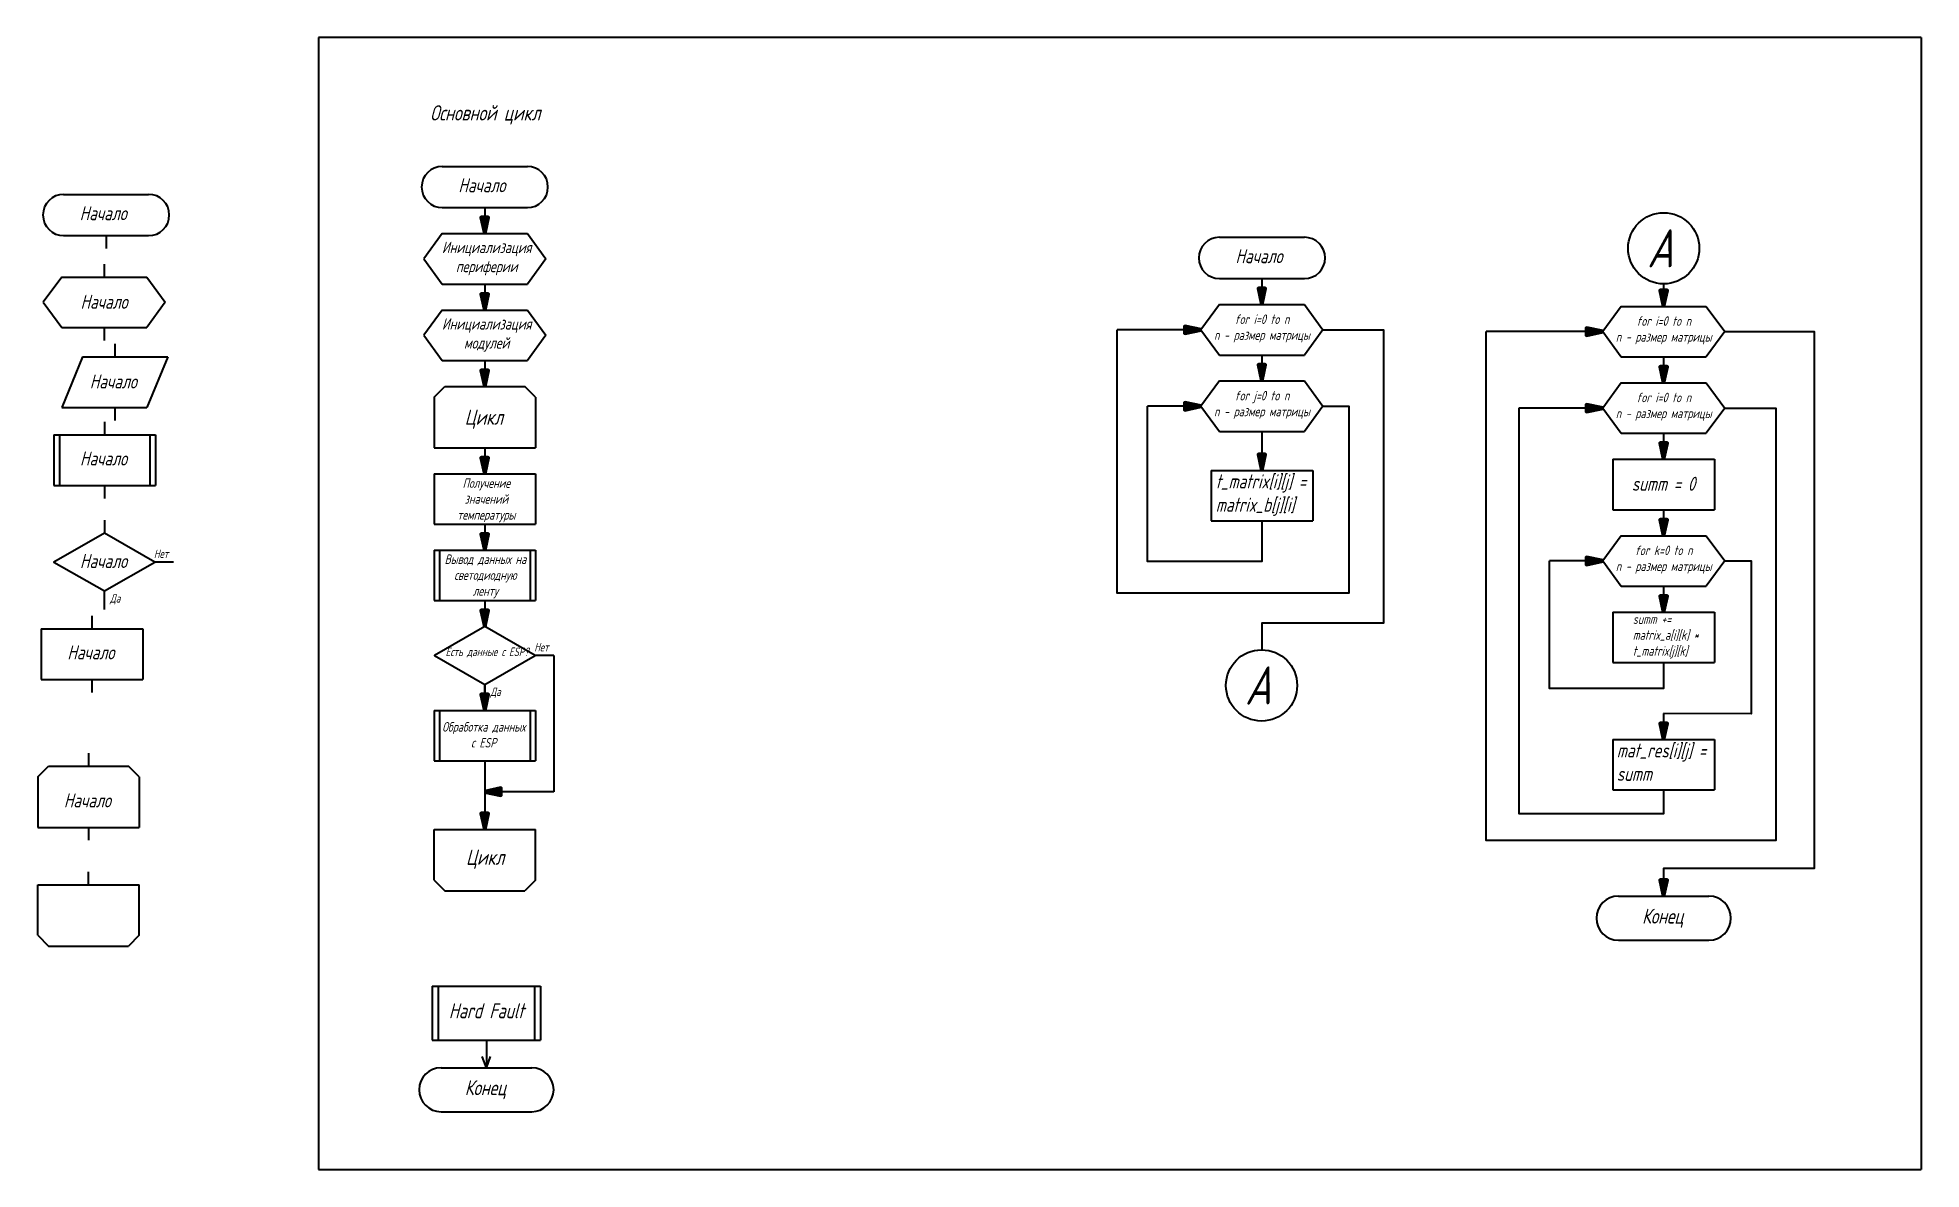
# Model space of a CAD drawing. Header units: millimetres. Extents: x -204 to 784, y 6 to 600.
import ezdxf

# ---------------------------------------------------------------- set-up
doc = ezdxf.new("R2010")
doc.units = ezdxf.units.MM
doc.layers.get('0').update_dxf_attribs({"lineweight": 35})
doc.layers.add('Format', color=7, linetype='Continuous', lineweight=70)
doc.layers.add('Tonk', color=7, linetype='Continuous', lineweight=35)
doc.styles.get("Standard").update_dxf_attribs({"font": '', "width": 0.8, "oblique": 15})
doc.styles.get('Standard').set_extended_font_data('GOST type B')
pattern_1 = [(0, (-50.5334, 0.5446), (0, 6.985), [5.08, -1.905]), (90, (-50.5334, 0.5446), (-6.985, 4e-16), [5.08, -1.905])]

msp = doc.modelspace()

# ---------------------------------------------------------------- hatches: boundary and pattern name
h = msp.add_hatch()
h.set_pattern_fill('ANGLE', color=256)
h.set_pattern_definition([(0, (-209.8256, 14.222), (0, 6.985), [5.08, -1.905]), (90, (-209.8256, 14.222), (-6.985, 4e-16), [5.08, -1.905])])
h.paths.add_polyline_path([(163.19, 521.68, 0.414214), (162.19, 520.68), (163.19, 520.68)])
h.paths.add_polyline_path([(163.19, 521.68), (163.19, 519.68, 0.414214), (164.19, 520.68, 0.414214)])
h.paths.add_polyline_path([(163.19, 520.68), (162.19, 520.68, 0.414214), (163.19, 519.68)])
h = msp.add_hatch()
h.set_pattern_fill('ANGLE', color=256)
h.set_pattern_definition(pattern_1)
h.paths.add_polyline_path([(162.19, 520.68), (164.19, 520.68, 1)])
h.paths.add_polyline_path([(163.19, 520.68), (162.19, 520.68, 0.414214), (163.19, 519.68)])
h.paths.add_polyline_path([(164.19, 520.68), (163.19, 520.68), (163.19, 519.68, 0.414214)])
h = msp.add_hatch()
h.set_pattern_fill('ANGLE', color=256)
h.set_pattern_definition(pattern_1)
h.paths.add_polyline_path([(162.19, 520.68), (164.19, 520.68, 1)])
h.paths.add_polyline_path([(163.19, 520.68), (162.19, 520.68, 0.414214), (163.19, 519.68)])
h.paths.add_polyline_path([(164.19, 520.68), (163.19, 520.68), (163.19, 519.68, 0.414214)])
h = msp.add_hatch()
h.set_pattern_fill('ANGLE', color=256)
h.set_pattern_definition(pattern_1)
h.paths.add_polyline_path([(322.48, 508, 0.414214), (321.48, 507), (322.48, 507)])
h.paths.add_polyline_path([(322.48, 508), (322.48, 506, 0.414214), (323.48, 507, 0.414214)])
h.paths.add_polyline_path([(322.48, 507), (321.48, 507, 0.414214), (322.48, 506)])
h = msp.add_hatch()
h.set_pattern_fill('ANGLE', color=256)
h.set_pattern_definition(pattern_1)
h.paths.add_polyline_path([(322.48, 508, 0.414214), (321.48, 507), (322.48, 507)])
h.paths.add_polyline_path([(322.48, 508), (322.48, 506, 0.414214), (323.48, 507, 0.414214)])
h.paths.add_polyline_path([(322.48, 507), (321.48, 507, 0.414214), (322.48, 506)])
h = msp.add_hatch()
h.set_pattern_fill('ANGLE', color=256)
h.set_pattern_definition([(0, (31.8485, -201.041), (0, 6.985), [5.08, -1.905]), (90, (31.8485, -201.041), (-6.985, 4e-16), [5.08, -1.905])])
h.paths.add_polyline_path([(244.57, 319.09), (246.57, 319.09, 1)])
h.paths.add_polyline_path([(245.57, 319.09), (244.57, 319.09, 0.414214), (245.57, 318.09)])
h.paths.add_polyline_path([(246.57, 319.09), (245.57, 319.09), (245.57, 318.09, 0.414214)])
h = msp.add_hatch()
h.set_pattern_fill('ANGLE', color=256)
h.set_pattern_definition([(0, (-68.484, -241.0816), (0, 6.985), [5.08, -1.905]), (90, (-68.484, -241.0816), (-6.985, 4e-16), [5.08, -1.905])])
h.paths.add_polyline_path([(304.53, 266.37, 0.414214), (303.53, 265.37), (304.53, 265.37)])
h.paths.add_polyline_path([(304.53, 266.37), (304.53, 264.37, 0.414214), (305.53, 265.37, 0.414214)])
h.paths.add_polyline_path([(304.53, 265.37), (303.53, 265.37, 0.414214), (304.53, 264.37)])
at = {"layer": 'Format'}
h = msp.add_hatch(color=256, dxfattribs=at)
h.dxf.hatch_style = 1
h.paths.add_polyline_path([(32.21, 505.2), (28.6, 505.2), (30.46, 496.78)])
h = msp.add_hatch(color=256, dxfattribs=at)
h.dxf.hatch_style = 1
h.paths.add_polyline_path([(32.21, 465.07), (28.6, 465.07), (30.46, 456.66)])
h = msp.add_hatch(color=256, dxfattribs=at)
h.dxf.hatch_style = 1
h.paths.add_polyline_path([(439.99, 467.97), (436.38, 467.97), (438.24, 459.55)])
h = msp.add_hatch(color=256, dxfattribs=at)
h.dxf.hatch_style = 1
h.paths.add_polyline_path([(650.78, 467), (647.17, 467), (649.03, 458.59)])
h = msp.add_hatch(color=256, dxfattribs=at)
h.dxf.hatch_style = 1
h.paths.add_polyline_path([(397.82, 448.05), (397.82, 444.45), (406.24, 446.31)])
h = msp.add_hatch(color=256, dxfattribs=at)
h.dxf.hatch_style = 1
h.paths.add_polyline_path([(608.62, 447.09), (608.62, 443.48), (617.03, 445.34)])
h = msp.add_hatch(color=256, dxfattribs=at)
h.dxf.hatch_style = 1
h.paths.add_polyline_path([(439.99, 427.84), (436.38, 427.84), (438.24, 419.43)])
h = msp.add_hatch(color=256, dxfattribs=at)
h.dxf.hatch_style = 1
h.paths.add_polyline_path([(650.78, 426.88), (647.17, 426.88), (649.03, 418.46)])
h = msp.add_hatch(color=256, dxfattribs=at)
h.dxf.hatch_style = 1
h.paths.add_polyline_path([(32.21, 424.95), (28.6, 424.95), (30.46, 416.53)])
h = msp.add_hatch(color=256, dxfattribs=at)
h.dxf.hatch_style = 1
h.paths.add_polyline_path([(397.82, 407.93), (397.82, 404.32), (406.24, 406.18)])
h = msp.add_hatch(color=256, dxfattribs=at)
h.dxf.hatch_style = 1
h.paths.add_polyline_path([(608.62, 406.96), (608.62, 403.36), (617.03, 405.22)])
h = msp.add_hatch(color=256, dxfattribs=at)
h.dxf.hatch_style = 1
h.paths.add_polyline_path([(650.78, 386.75), (647.17, 386.75), (649.03, 378.34)])
h = msp.add_hatch(color=256, dxfattribs=at)
h.dxf.hatch_style = 1
h.paths.add_polyline_path([(32.21, 379.16), (28.6, 379.16), (30.46, 370.75)])
h = msp.add_hatch(color=256, dxfattribs=at)
h.dxf.hatch_style = 1
h.paths.add_polyline_path([(439.99, 380.9), (436.38, 380.9), (438.24, 372.49)])
h = msp.add_hatch(color=256, dxfattribs=at)
h.dxf.hatch_style = 1
h.paths.add_polyline_path([(650.78, 346.63), (647.17, 346.63), (649.03, 338.21)])
h = msp.add_hatch(color=256, dxfattribs=at)
h.dxf.hatch_style = 1
h.paths.add_polyline_path([(32.21, 339.04), (28.6, 339.04), (30.46, 330.62)])
h = msp.add_hatch(color=256, dxfattribs=at)
h.dxf.hatch_style = 1
h.paths.add_polyline_path([(608.62, 326.71), (608.62, 323.11), (617.03, 324.97)])
h = msp.add_hatch(color=256, dxfattribs=at)
h.dxf.hatch_style = 1
h.paths.add_polyline_path([(650.78, 306.5), (647.17, 306.5), (649.03, 298.09)])
h = msp.add_hatch(color=256, dxfattribs=at)
h.dxf.hatch_style = 1
h.paths.add_polyline_path([(32.21, 298.91), (28.6, 298.91), (30.46, 290.5)])
h = msp.add_hatch(color=256, dxfattribs=at)
h.dxf.hatch_style = 1
h.paths.add_polyline_path([(32.21, 254.96), (28.6, 254.96), (30.46, 246.55)])
h = msp.add_hatch(color=256, dxfattribs=at)
h.dxf.hatch_style = 1
h.paths.add_polyline_path([(650.78, 239.73), (647.17, 239.73), (649.03, 231.31)])
h = msp.add_hatch(color=256, dxfattribs=at)
h.dxf.hatch_style = 1
h.paths.add_polyline_path([(38.88, 202.02), (38.88, 205.63), (30.46, 203.77)])
h = msp.add_hatch(color=256, dxfattribs=at)
h.dxf.hatch_style = 1
h.paths.add_polyline_path([(32.21, 192.35), (28.6, 192.35), (30.46, 183.94)])
h = msp.add_hatch(color=256, dxfattribs=at)
h.dxf.hatch_style = 1
h.paths.add_polyline_path([(650.78, 157.41), (647.17, 157.41), (649.03, 149)])

# ---------------------------------------------------------------- linework, layer by layer
at = {"lineweight": 35}
msp.add_line((784.23, 599.64), (784.23, 5.64), dxfattribs=at)
for p, q in [((649.03, 458.59), (649.04, 470.4)), ((406.24, 446.31), (362.27, 446.31)), ((617.03, 445.34), (555.87, 445.34)), ((3.8, 410.87), (9.46, 416.53)), ((9.46, 416.53), (51.47, 416.53)), ((57.13, 410.87), (51.47, 416.53)), ((406.24, 406.18), (378.26, 406.18)), ((617.03, 405.22), (573.06, 405.22)), ((617.03, 324.97), (589.06, 324.97)), ((66.74, 275.39), (66.74, 203.77)), ((-204.17, 211.63), (-198.51, 217.29)), ((-198.51, 217.29), (-156.5, 217.29)), ((-150.84, 211.63), (-156.5, 217.29)), ((66.74, 203.77), (30.46, 203.77)), ((3.8, 157.44), (9.46, 151.79)), ((9.46, 151.79), (51.47, 151.79)), ((57.13, 157.44), (51.47, 151.79)), ((-204.17, 128.5), (-198.51, 122.85)), ((-150.84, 128.5), (-156.5, 122.85)), ((-198.51, 122.85), (-156.5, 122.85))]:
    msp.add_line(p, q)
for points in [[(470.24, 406.18), (483.82, 406.18), (483.82, 308.05), (362.27, 308.05), (362.27, 446.31)], [(470.24, 446.31), (502, 446.31), (502, 292.35), (438.24, 292.35), (438.24, 278.31)], [(681.04, 405.22), (707.95, 405.22), (707.95, 178.27), (555.87, 178.27), (555.87, 445.34)], [(681.04, 445.34), (727.93, 445.34), (727.93, 163.57), (649.03, 163.57), (649.03, 149)], [(438.24, 339.18), (438.24, 324.64), (378.26, 324.64), (378.26, 406.18)], [(649.03, 204.82), (649.03, 192.28), (573.16, 192.28), (573.16, 405.22)], [(649.03, 271.6), (649.03, 258.03), (589.06, 258.03), (589.06, 324.97)], [(681.04, 324.97), (694.91, 324.97), (694.91, 244.81), (649.03, 244.94)]]:
    msp.add_lwpolyline(points)
for centre in [(649.04, 489.08), (438.04, 259.63)]:
    msp.add_circle(centre, 18.68)
at = {"layer": 'Format', "lineweight": 35}
for p, q in [((784.23, 599.64), (-56.77, 599.64)), ((-56.77, 599.64), (-56.77, 5.64)), ((-56.77, 5.64), (784.23, 5.64))]:
    msp.add_line(p, q, dxfattribs=at)
at = {"layer": 'Format'}
for points in [[(30.46, 496.78), (32.21, 505.2), (28.6, 505.2)], [(30.46, 456.66), (32.21, 465.07), (28.6, 465.07)], [(438.24, 459.55), (439.99, 467.97), (436.38, 467.97)], [(649.03, 458.59), (650.78, 467), (647.17, 467)], [(406.24, 446.31), (397.82, 448.05), (397.82, 444.45)], [(617.03, 445.34), (608.62, 447.09), (608.62, 443.48)], [(438.24, 419.43), (439.99, 427.84), (436.38, 427.84)], [(649.03, 418.46), (650.78, 426.88), (647.17, 426.88)], [(30.46, 416.53), (32.21, 424.95), (28.6, 424.95)], [(406.24, 406.18), (397.82, 407.93), (397.82, 404.32)], [(617.03, 405.22), (608.62, 406.96), (608.62, 403.36)], [(649.03, 378.34), (650.78, 386.75), (647.17, 386.75)], [(30.46, 370.75), (32.21, 379.16), (28.6, 379.16)], [(438.24, 372.49), (439.99, 380.9), (436.38, 380.9)], [(649.03, 338.21), (650.78, 346.63), (647.17, 346.63)], [(30.46, 330.62), (32.21, 339.04), (28.6, 339.04)], [(617.03, 324.97), (608.62, 326.71), (608.62, 323.11)], [(649.03, 298.09), (650.78, 306.5), (647.17, 306.5)], [(30.46, 290.5), (32.21, 298.91), (28.6, 298.91)], [(30.46, 246.55), (32.21, 254.96), (28.6, 254.96)], [(649.03, 231.31), (650.78, 239.73), (647.17, 239.73)], [(30.46, 203.77), (38.88, 202.02), (38.88, 205.63)], [(30.46, 183.94), (32.21, 192.35), (28.6, 192.35)], [(649.03, 149), (650.78, 157.41), (647.17, 157.41)]]:
    msp.add_lwpolyline(points, close=True, dxfattribs=at)
at = {"layer": 'Tonk'}
for p, q in [((8.15, 532.07), (52.77, 532.07)), ((-190.55, 517.39), (-145.93, 517.39)), ((8.15, 510.41), (52.77, 510.41)), ((30.46, 510.41), (30.46, 503.6)), ((-190.55, 495.73), (-145.93, 495.73)), ((-168.24, 495.73), (-168.24, 488.91)), ((8.15, 496.78), (-1.54, 483.53)), ((8.15, 496.78), (52.77, 496.78)), ((30.46, 503.6), (30.46, 496.78)), ((52.77, 496.78), (62.47, 483.53)), ((415.93, 494.84), (460.55, 494.84)), ((-169.24, 480.81), (-169.24, 474)), ((-1.54, 483.53), (8.15, 470.29)), ((62.47, 483.53), (52.77, 470.29)), ((-191.55, 474), (-201.25, 460.75)), ((-191.55, 474), (-146.93, 474)), ((-146.93, 474), (-137.24, 460.75)), ((8.15, 470.29), (52.77, 470.29)), ((30.46, 470.29), (30.46, 463.47)), ((415.93, 473.19), (460.55, 473.19)), ((438.24, 473.19), (438.24, 466.37)), ((438.24, 466.37), (438.24, 459.55)), ((649.03, 465.41), (649.03, 458.59)), ((-201.25, 460.75), (-191.55, 447.5)), ((-137.24, 460.75), (-146.93, 447.5)), ((8.15, 456.66), (-1.54, 443.41)), ((8.15, 456.66), (52.77, 456.66)), ((30.46, 463.47), (30.46, 456.66)), ((52.77, 456.66), (62.47, 443.41)), ((415.93, 459.55), (406.24, 446.31)), ((415.93, 459.55), (460.55, 459.55)), ((460.55, 459.55), (470.24, 446.31)), ((626.72, 458.59), (617.03, 445.34)), ((626.72, 458.59), (671.34, 458.59)), ((671.34, 458.59), (681.04, 445.34)), ((-191.55, 447.5), (-146.93, 447.5)), ((-169.24, 447.5), (-169.24, 440.69)), ((406.24, 446.31), (415.93, 433.06)), ((470.24, 446.31), (460.55, 433.06)), ((617.03, 445.34), (626.72, 432.1)), ((681.04, 445.34), (671.34, 432.1)), ((-163.75, 438.85), (-163.75, 432.03)), ((-1.54, 443.41), (8.15, 430.16)), ((62.47, 443.41), (52.77, 430.16)), ((-180.56, 432.03), (-191.55, 405.54)), ((-180.56, 432.03), (-135.94, 432.03)), ((-135.94, 432.03), (-146.93, 405.54)), ((8.15, 430.16), (52.77, 430.16)), ((30.46, 430.16), (30.46, 423.35)), ((415.93, 433.06), (460.55, 433.06)), ((438.24, 433.06), (438.24, 426.25)), ((438.24, 426.25), (438.24, 419.43)), ((626.72, 432.1), (671.34, 432.1)), ((649.03, 432.1), (649.03, 425.28)), ((649.03, 425.28), (649.03, 418.46)), ((30.46, 423.35), (30.46, 416.53)), ((415.93, 419.43), (406.24, 406.18)), ((415.93, 419.43), (460.55, 419.43)), ((460.55, 419.43), (470.24, 406.18)), ((626.72, 418.46), (617.03, 405.22)), ((626.72, 418.46), (671.34, 418.46)), ((671.34, 418.46), (681.04, 405.22)), ((-191.55, 405.54), (-146.93, 405.54)), ((-163.75, 405.54), (-163.75, 398.73)), ((3.8, 410.87), (3.8, 384.38)), ((57.13, 410.87), (57.13, 384.38)), ((406.24, 406.18), (415.93, 392.94)), ((470.24, 406.18), (460.55, 392.94)), ((-169.03, 397.91), (-169.03, 391.09)), ((617.03, 405.22), (626.72, 391.97)), ((681.04, 405.22), (671.34, 391.97)), ((-195.69, 391.09), (-142.37, 391.09)), ((-195.69, 391.09), (-195.69, 364.6)), ((-192.75, 391.09), (-192.75, 364.6)), ((-145.31, 391.09), (-145.31, 364.6)), ((-142.37, 391.09), (-142.37, 364.6)), ((415.93, 392.94), (460.55, 392.94)), ((438.24, 392.94), (438.24, 386.12)), ((438.24, 386.12), (438.24, 379.3)), ((626.72, 391.97), (671.34, 391.97)), ((649.03, 391.97), (649.03, 385.16)), ((3.8, 384.38), (57.13, 384.38)), ((30.46, 384.38), (30.46, 377.56)), ((30.46, 377.56), (30.46, 370.75)), ((30.46, 377.56), (30.46, 370.75)), ((438.24, 379.3), (438.24, 372.49)), ((622.37, 378.34), (675.7, 378.34)), ((622.37, 378.34), (622.37, 351.85)), ((649.03, 385.16), (649.03, 378.34)), ((675.7, 378.34), (675.7, 351.85)), ((3.8, 370.75), (57.13, 370.75)), ((3.8, 370.75), (3.8, 344.26)), ((57.13, 370.75), (57.13, 344.26)), ((411.58, 372.49), (464.9, 372.49)), ((411.58, 372.49), (411.58, 346)), ((464.9, 372.49), (464.9, 346)), ((-195.69, 364.6), (-142.37, 364.6)), ((-169.03, 364.6), (-169.03, 357.78)), ((-169.13, 346.33), (-169.13, 339.52)), ((411.58, 346), (464.9, 346)), ((438.24, 346), (438.24, 339.18)), ((622.37, 351.85), (675.7, 351.85)), ((649.03, 351.85), (649.03, 345.03)), ((3.8, 344.26), (57.13, 344.26)), ((30.46, 344.26), (30.46, 337.44)), ((30.46, 344.26), (30.46, 337.44)), ((30.46, 337.44), (30.46, 330.62)), ((30.46, 337.44), (30.46, 330.62)), ((626.72, 338.21), (617.03, 324.97)), ((626.72, 338.21), (671.34, 338.21)), ((649.03, 345.03), (649.03, 338.21)), ((671.34, 338.21), (681.04, 324.97)), ((3.8, 330.62), (57.13, 330.62)), ((3.8, 330.62), (3.8, 304.13)), ((6.75, 330.62), (6.75, 304.13)), ((54.18, 330.62), (54.18, 304.13)), ((57.13, 330.62), (57.13, 304.13)), ((-132.86, 324.41), (-142.65, 324.41)), ((617.03, 324.97), (626.72, 311.72)), ((681.04, 324.97), (671.34, 311.72)), ((-169.13, 299.41), (-169.13, 309.2)), ((626.72, 311.72), (671.34, 311.72)), ((649.03, 311.72), (649.03, 304.9)), ((3.8, 304.13), (57.13, 304.13)), ((30.46, 304.13), (30.46, 297.31)), ((30.46, 297.31), (30.46, 290.5)), ((30.46, 297.31), (30.46, 290.5)), ((30.46, 297.31), (30.46, 290.5)), ((622.37, 298.09), (675.7, 298.09)), ((622.37, 298.09), (622.37, 271.6)), ((649.03, 304.9), (649.03, 298.09)), ((675.7, 298.09), (675.7, 271.6)), ((-202.34, 289.32), (-149.02, 289.32)), ((-202.34, 289.32), (-202.34, 262.83)), ((-175.68, 296.14), (-175.68, 289.32)), ((-149.02, 289.32), (-149.02, 262.83)), ((66.74, 275.39), (56.95, 275.39)), ((622.37, 271.6), (675.7, 271.6)), ((-202.34, 262.83), (-149.02, 262.83)), ((-175.68, 262.83), (-175.68, 256.01)), ((30.46, 250.39), (30.46, 260.18)), ((30.46, 260.18), (30.46, 253.36)), ((30.46, 260.18), (30.46, 253.36)), ((30.46, 253.36), (30.46, 246.55)), ((30.46, 253.36), (30.46, 246.55)), ((3.8, 246.55), (57.13, 246.55)), ((3.8, 246.55), (3.8, 220.05)), ((6.75, 246.55), (6.75, 220.05)), ((54.18, 246.55), (54.18, 220.05)), ((57.13, 246.55), (57.13, 220.05)), ((649.03, 244.94), (649.03, 238.13)), ((649.03, 238.13), (649.03, 231.31)), ((622.37, 231.31), (675.7, 231.31)), ((622.37, 231.31), (622.37, 204.82)), ((675.7, 231.31), (675.7, 204.82)), ((-177.51, 224.11), (-177.51, 217.29)), ((3.8, 220.05), (57.13, 220.05)), ((30.46, 220.05), (30.46, 213.24)), ((-204.17, 211.63), (-204.17, 185.14)), ((-150.84, 211.63), (-150.84, 185.14)), ((30.46, 213.24), (30.46, 190.75)), ((622.37, 204.82), (675.7, 204.82)), ((30.46, 183.94), (30.46, 190.75)), ((-204.17, 185.14), (-150.84, 185.14)), ((-177.51, 185.14), (-177.51, 178.33)), ((3.8, 183.94), (57.13, 183.94)), ((3.8, 157.44), (3.8, 183.94)), ((57.13, 157.44), (57.13, 183.94)), ((-177.51, 155), (-177.51, 161.81)), ((-204.17, 155), (-150.84, 155)), ((-204.17, 128.5), (-204.17, 155)), ((-150.84, 128.5), (-150.84, 155)), ((625.26, 149), (672.81, 149)), ((625.26, 125.92), (672.81, 125.92)), ((2.87, 101.71), (59.69, 101.71)), ((2.87, 101.71), (2.87, 73.48)), ((6.01, 101.71), (6.01, 73.48)), ((56.55, 101.71), (56.55, 73.48)), ((59.69, 101.71), (59.69, 73.48)), ((2.87, 73.48), (59.69, 73.48)), ((31.28, 73.48), (31.28, 58.95)), ((31.28, 58.95), (29.13, 64.84)), ((31.28, 58.95), (33.43, 64.84)), ((7.51, 58.95), (55.05, 58.95)), ((7.51, 35.87), (55.05, 35.87))]:
    msp.add_line(p, q, dxfattribs=at)
for points in [[(-142.65, 324.41), (-169.13, 339.52), (-195.62, 324.41), (-169.13, 309.2)], [(56.95, 275.39), (30.46, 290.5), (3.98, 275.39), (30.46, 260.18)]]:
    msp.add_lwpolyline(points, close=True, dxfattribs=at)
for centre, radius, start, end in [((8.15, 521.24), 10.83, 90, 270), ((52.77, 521.24), 10.83, 270, 90), ((-190.55, 506.56), 10.83, 90, 270), ((-145.93, 506.56), 10.83, 270, 90), ((415.93, 484.01), 10.83, 90, 270), ((460.55, 484.01), 10.83, 270, 90), ((625.26, 137.46), 11.54, 90, 270), ((672.81, 137.46), 11.54, 270, 90), ((7.51, 47.41), 11.54, 90, 270), ((55.05, 47.41), 11.54, 270, 90)]:
    msp.add_arc(centre, radius, start, end, dxfattribs=at)

# ---------------------------------------------------------------- texts
at = {"char_height": 20, "attachment_point": 1}
for insert in [(640.33, 499.07), (429.33, 269.62)]:
    msp.add_mtext_dynamic_manual_height_columns('А', width=37.7832, gutter_width=12.5, heights=[0], dxfattribs=dict(at, insert=insert))
at = {"layer": 'Tonk', "attachment_point": 1}
for s, width, gutter_width, heights, insert, char_height in [('\\pxqc;Основной цикл', 168.8892, 29.43, [40.22], (-53.78, 564.16), 8), ('Начало', 46.2631, 29.43, [0], (16.57, 525.85), 7.358), ('Начало', 46.2631, 29.43, [0], (-182.13, 511.17), 7.358), ('\\pxqc;Инициализация периферии ', 46.2631, 29.43, [0], (8.3, 492.55), 6), ('Начало', 46.2631, 29.43, [0], (424.34, 488.62), 7.358), ('Начало', 46.2631, 29.43, [0], (-181.68, 464.7), 7.358), ('\\pxqc;Инициализация модулей ', 46.2631, 29.43, [0], (8.3, 452.42), 6), ('\\pxqc;for i=0 to n\\Pn - размер матрицы ', 54.5432, 29.43, [24.51], (411.01, 454.36), 5), ('\\pxqc;for i=0 to n\\Pn - размер матрицы ', 54.5432, 29.43, [24.51], (621.8, 453.4), 5), ('Начало', 46.2631, 29.43, [0], (-176.84, 422.86), 7.358), ('\\pxqc;for j=0 to n\\Pn - размер матрицы ', 54.5432, 29.43, [24.51], (411.01, 414.24), 5), ('\\pxqc;for i=0 to n\\Pn - размер матрицы ', 54.5432, 29.43, [24.51], (621.8, 413.27), 5), ('Цикл', 46.2631, 29.43, [0], (19.91, 404.45), 8), ('Начало', 46.2631, 29.43, [0], (-181.97, 382.43), 7.358), ('\\pxqc;Получение значений температуры', 48.1109, 29.43, [23.39], (7.2, 368.33), 5), ('t_matrix[i][j] = matrix_b[j][i]', 73.6367, 29.43, [32.35], (414, 370.42), 7.3582), ('summ = 0', 73.6367, 29.43, [32.35], (632.3, 369.18), 7.358), ('Начало', 46.2631, 29.43, [0], (-181.97, 328.62), 7.358), ('Нет', 46.2631, 29.43, [0], (-143.19, 330.96), 4.415), ('\\pxqc;Вывод данных на светодиодную ленту', 46.2631, 29.43, [0], (7.63, 328.38), 5), ('\\pxqc;for k=0 to n\\Pn - размер матрицы ', 54.5432, 29.43, [24.51], (621.8, 333.02), 5), ('Да', 46.2631, 29.43, [0], (-166.22, 307.53), 4.415), ('summ += matrix_a[i][k] * t_matrix[j][k]', 49.3525, 29.43, [43.89], (632.83, 296.92), 5), ('Начало', 46.2631, 29.43, [0], (-188.62, 280.66), 7.358), ('\\pxqc;Есть данные с ESP?', 46.2631, 29.43, [0], (8.53, 279.53), 4.5), ('Нет', 46.2631, 29.43, [0], (56.4, 281.94), 4.415), ('Да', 46.2631, 29.43, [0], (33.37, 258.51), 4.415), ('\\pxqc;Обработка данных с ESP', 46.2631, 29.43, [0], (6.75, 240.39), 5), ('mat_res[i][j] = summ', 52.7261, 29.43, [31.12], (624.42, 229.17), 7.3582), ('Начало', 46.2631, 29.43, [0], (-190.44, 202.97), 7.358), ('Цикл', 46.2631, 29.43, [0], (20.58, 173.46), 8), ('Конец', 49.2986, 31.36, [0], (637.7, 142.46), 7.841), ('\\pxqc;Hard Fault', 49.2986, 31.36, [0], (6.68, 92.78), 7.841), ('Конец', 49.2986, 31.36, [0], (19.94, 52.41), 7.841)]:
    msp.add_mtext_dynamic_manual_height_columns(s, width=width, gutter_width=gutter_width, heights=heights, dxfattribs=dict(at, insert=insert, char_height=char_height))

doc.saveas('drawing.dxf')
